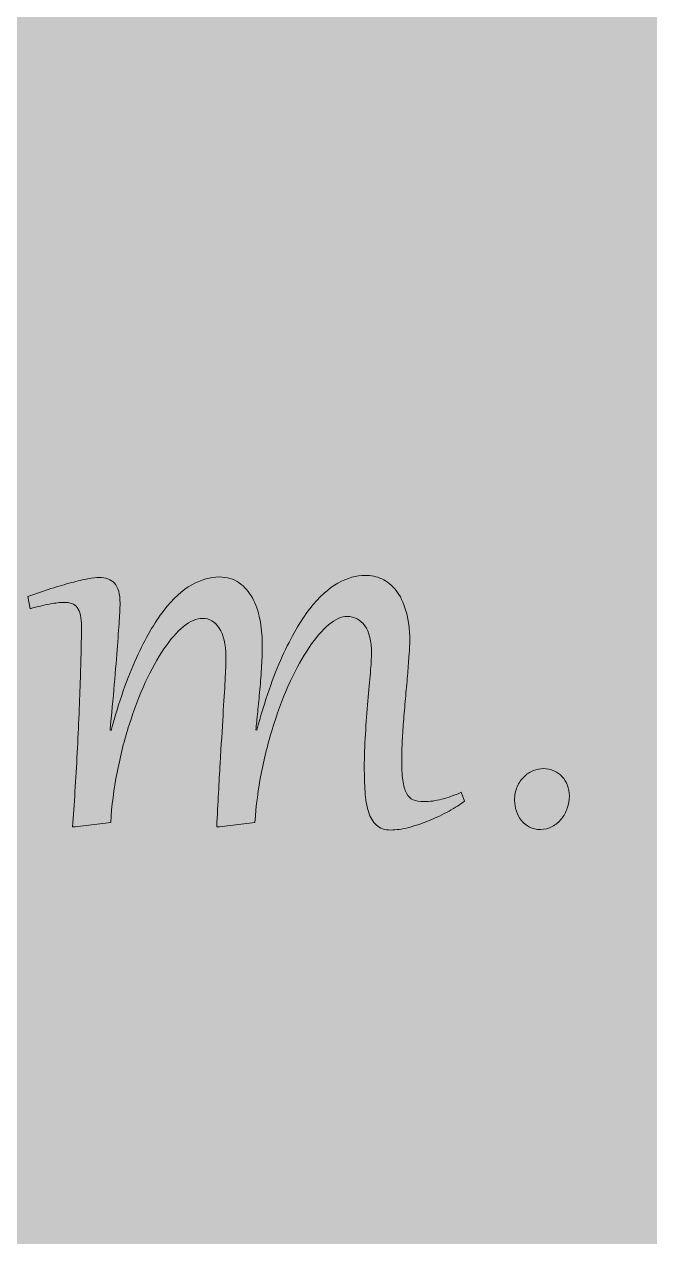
# Model space of a CAD drawing. Extents: x -4214 to -1795, y -2227 to -856.
# Drawn here: x -2370.1 to -2296, y -1884.3 to -1740.8 of the extents above; entities that cross this region are included whole.
import ezdxf

# ---------------------------------------------------------------- set-up
doc = ezdxf.new("R2010")
doc.units = 0
doc.header["$MEASUREMENT"] = 0
doc.layers.add('Layer 1', color=7, linetype='Continuous')

# ---------------------------------------------------------------- blocks, each defined once
blk = doc.blocks.new('block 14')
at = {"layer": 'Layer 1', "true_color": 0x2a3f49}
h = blk.add_hatch(color=149, dxfattribs=at)
h.dxf.hatch_style = 2
edge = h.paths.add_edge_path()
edge.add_spline(control_points=[(-2369.68, -1808.49), (-2368.73, -1808.16), (-2367.82, -1807.85), (-2366.93, -1807.57), (-2366.06, -1807.3), (-2365.25, -1807.06), (-2364.51, -1806.86), (-2363.77, -1806.66), (-2363.12, -1806.5), (-2362.55, -1806.39), (-2361.99, -1806.29), (-2361.55, -1806.24), (-2361.23, -1806.24), (-2360.45, -1806.24), (-2359.84, -1806.47), (-2359.4, -1806.93), (-2358.97, -1807.39), (-2358.75, -1808.19), (-2358.75, -1809.32), (-2358.75, -1809.58), (-2358.78, -1810.16), (-2358.83, -1811.04), (-2358.88, -1811.92), (-2358.96, -1813.02), (-2359.06, -1814.35), (-2359.16, -1815.68), (-2359.29, -1817.2), (-2359.43, -1818.9), (-2359.58, -1820.61), (-2359.75, -1822.42), (-2359.94, -1824.34), (-2359.94, -1824.34), (-2359.82, -1824.36), (-2359.82, -1824.36), (-2358.88, -1820.95), (-2357.88, -1818.09), (-2356.82, -1815.77), (-2355.76, -1813.45), (-2354.68, -1811.59), (-2353.57, -1810.16), (-2352.47, -1808.74), (-2351.37, -1807.72), (-2350.25, -1807.11), (-2349.14, -1806.5), (-2348.06, -1806.19), (-2347.01, -1806.19), (-2346.08, -1806.19), (-2345.3, -1806.43), (-2344.65, -1806.88), (-2344.01, -1807.34), (-2343.48, -1807.94), (-2343.08, -1808.67), (-2342.68, -1809.41), (-2342.38, -1810.24), (-2342.2, -1811.18), (-2342.01, -1812.11), (-2341.91, -1813.06), (-2341.91, -1814.03), (-2341.91, -1814.87), (-2341.94, -1815.77), (-2341.99, -1816.72), (-2342.05, -1817.66), (-2342.11, -1818.59), (-2342.2, -1819.52), (-2342.28, -1820.44), (-2342.36, -1821.31), (-2342.45, -1822.13), (-2342.53, -1822.96), (-2342.61, -1823.68), (-2342.68, -1824.3), (-2342.68, -1824.3), (-2342.56, -1824.32), (-2342.56, -1824.32), (-2341.62, -1820.86), (-2340.61, -1817.95), (-2339.55, -1815.61), (-2338.48, -1813.27), (-2337.39, -1811.38), (-2336.29, -1809.96), (-2335.18, -1808.54), (-2334.07, -1807.52), (-2332.95, -1806.91), (-2331.84, -1806.3), (-2330.76, -1806), (-2329.71, -1806), (-2329.04, -1806), (-2328.39, -1806.13), (-2327.76, -1806.41), (-2327.13, -1806.7), (-2326.57, -1807.15), (-2326.07, -1807.78), (-2325.58, -1808.4), (-2325.19, -1809.2), (-2324.9, -1810.18), (-2324.6, -1811.16), (-2324.45, -1812.34), (-2324.45, -1813.73), (-2324.45, -1814.12), (-2324.48, -1814.65), (-2324.52, -1815.33), (-2324.57, -1816), (-2324.63, -1816.76), (-2324.69, -1817.59), (-2324.76, -1818.43), (-2324.84, -1819.31), (-2324.93, -1820.24), (-2325.01, -1821.18), (-2325.09, -1822.09), (-2325.16, -1822.99), (-2325.23, -1823.89), (-2325.28, -1824.74), (-2325.33, -1825.56), (-2325.38, -1826.37), (-2325.4, -1827.07), (-2325.4, -1827.66), (-2325.4, -1828.71), (-2325.36, -1829.56), (-2325.27, -1830.22), (-2325.18, -1830.88), (-2325.04, -1831.4), (-2324.83, -1831.78), (-2324.63, -1832.16), (-2324.37, -1832.42), (-2324.03, -1832.57), (-2323.7, -1832.71), (-2323.29, -1832.78), (-2322.8, -1832.78), (-2322.1, -1832.78), (-2321.38, -1832.68), (-2320.63, -1832.48), (-2319.88, -1832.29), (-2319.12, -1832.02), (-2318.35, -1831.67), (-2318.35, -1831.67), (-2317.97, -1832.72), (-2317.97, -1832.72), (-2318.45, -1833.1), (-2319.06, -1833.5), (-2319.8, -1833.9), (-2320.54, -1834.31), (-2321.31, -1834.68), (-2322.13, -1835.01), (-2322.94, -1835.35), (-2323.75, -1835.62), (-2324.55, -1835.83), (-2325.36, -1836.04), (-2326.07, -1836.14), (-2326.69, -1836.14), (-2327.41, -1836.14), (-2327.98, -1835.95), (-2328.4, -1835.56), (-2328.82, -1835.17), (-2329.13, -1834.64), (-2329.34, -1833.96), (-2329.54, -1833.29), (-2329.68, -1832.51), (-2329.74, -1831.61), (-2329.8, -1830.71), (-2329.83, -1829.75), (-2329.83, -1828.71), (-2329.83, -1827.46), (-2329.79, -1826.15), (-2329.7, -1824.78), (-2329.61, -1823.41), (-2329.51, -1822.11), (-2329.41, -1820.87), (-2329.3, -1819.64), (-2329.2, -1818.52), (-2329.11, -1817.52), (-2329.03, -1816.52), (-2328.98, -1815.77), (-2328.98, -1815.26), (-2328.98, -1813.79), (-2329.24, -1812.7), (-2329.76, -1811.96), (-2330.28, -1811.23), (-2330.98, -1810.86), (-2331.86, -1810.86), (-2332.55, -1810.86), (-2333.28, -1811.19), (-2334.05, -1811.84), (-2334.82, -1812.49), (-2335.59, -1813.39), (-2336.36, -1814.53), (-2337.14, -1815.67), (-2337.88, -1817.02), (-2338.6, -1818.57), (-2339.32, -1820.12), (-2339.97, -1821.8), (-2340.54, -1823.61), (-2341.12, -1825.42), (-2341.61, -1827.32), (-2342, -1829.31), (-2342.4, -1831.28), (-2342.66, -1833.27), (-2342.78, -1835.25), (-2342.78, -1835.25), (-2346.99, -1835.78), (-2346.99, -1835.78), (-2346.99, -1835.78), (-2347.31, -1835.76), (-2347.31, -1835.76), (-2347.16, -1832.94), (-2347.03, -1830.44), (-2346.9, -1828.27), (-2346.77, -1826.09), (-2346.66, -1824.19), (-2346.56, -1822.57), (-2346.46, -1820.94), (-2346.37, -1819.57), (-2346.31, -1818.44), (-2346.25, -1817.31), (-2346.22, -1816.38), (-2346.22, -1815.64), (-2346.22, -1814.14), (-2346.48, -1813), (-2347, -1812.24), (-2347.52, -1811.47), (-2348.18, -1811.09), (-2348.98, -1811.09), (-2349.69, -1811.09), (-2350.44, -1811.41), (-2351.23, -1812.05), (-2352.01, -1812.68), (-2352.79, -1813.57), (-2353.55, -1814.69), (-2354.32, -1815.82), (-2355.05, -1817.15), (-2355.76, -1818.69), (-2356.46, -1820.23), (-2357.1, -1821.89), (-2357.67, -1823.67), (-2358.24, -1825.46), (-2358.72, -1827.34), (-2359.1, -1829.32), (-2359.49, -1831.29), (-2359.74, -1833.27), (-2359.86, -1835.25), (-2359.86, -1835.25), (-2364.07, -1835.78), (-2364.07, -1835.78), (-2364.07, -1835.78), (-2364.39, -1835.76), (-2364.39, -1835.76), (-2364.28, -1834.48), (-2364.18, -1833.09), (-2364.09, -1831.59), (-2363.99, -1830.08), (-2363.9, -1828.56), (-2363.82, -1827.01), (-2363.75, -1825.46), (-2363.67, -1823.92), (-2363.61, -1822.39), (-2363.55, -1820.87), (-2363.5, -1819.45), (-2363.45, -1818.13), (-2363.4, -1816.8), (-2363.37, -1815.62), (-2363.35, -1814.57), (-2363.33, -1813.53), (-2363.32, -1812.7), (-2363.32, -1812.09), (-2363.32, -1811.54), (-2363.36, -1811.08), (-2363.44, -1810.71), (-2363.52, -1810.33), (-2363.65, -1810.03), (-2363.81, -1809.81), (-2363.98, -1809.59), (-2364.19, -1809.43), (-2364.45, -1809.34), (-2364.71, -1809.24), (-2365.01, -1809.19), (-2365.36, -1809.19), (-2365.84, -1809.19), (-2366.42, -1809.26), (-2367.09, -1809.39), (-2367.76, -1809.53), (-2368.52, -1809.71), (-2369.38, -1809.94), (-2369.38, -1809.94), (-2369.68, -1808.49), (-2369.68, -1808.49)], knot_values=[0, 0, 0, 0, 1, 1, 1, 2, 2, 2, 3, 3, 3, 4, 4, 4, 5, 5, 5, 6, 6, 6, 7, 7, 7, 8, 8, 8, 9, 9, 9, 10, 10, 10, 11, 11, 11, 12, 12, 12, 13, 13, 13, 14, 14, 14, 15, 15, 15, 16, 16, 16, 17, 17, 17, 18, 18, 18, 19, 19, 19, 20, 20, 20, 21, 21, 21, 22, 22, 22, 23, 23, 23, 24, 24, 24, 25, 25, 25, 26, 26, 26, 27, 27, 27, 28, 28, 28, 29, 29, 29, 30, 30, 30, 31, 31, 31, 32, 32, 32, 33, 33, 33, 34, 34, 34, 35, 35, 35, 36, 36, 36, 37, 37, 37, 38, 38, 38, 39, 39, 39, 40, 40, 40, 41, 41, 41, 42, 42, 42, 43, 43, 43, 44, 44, 44, 45, 45, 45, 46, 46, 46, 47, 47, 47, 48, 48, 48, 49, 49, 49, 50, 50, 50, 51, 51, 51, 52, 52, 52, 53, 53, 53, 54, 54, 54, 55, 55, 55, 56, 56, 56, 57, 57, 57, 58, 58, 58, 59, 59, 59, 60, 60, 60, 61, 61, 61, 62, 62, 62, 63, 63, 63, 64, 64, 64, 65, 65, 65, 66, 66, 66, 67, 67, 67, 68, 68, 68, 69, 69, 69, 70, 70, 70, 71, 71, 71, 72, 72, 72, 73, 73, 73, 74, 74, 74, 75, 75, 75, 76, 76, 76, 77, 77, 77, 78, 78, 78, 79, 79, 79, 80, 80, 80, 81, 81, 81, 82, 82, 82, 83, 83, 83, 84, 84, 84, 85, 85, 85, 86, 86, 86, 87, 87, 87, 88, 88, 88, 89, 89, 89, 90, 90, 90, 91, 91, 91, 92, 92, 92, 93, 93, 93, 94, 94, 94, 94], degree=3, periodic=1)
h = blk.add_hatch(color=149, dxfattribs=at)
h.dxf.hatch_style = 2
edge = h.paths.add_edge_path()
edge.add_spline(control_points=[(-2308.97, -1836.08), (-2309.44, -1836.08), (-2309.86, -1835.98), (-2310.25, -1835.79), (-2310.63, -1835.59), (-2310.95, -1835.34), (-2311.21, -1835.01), (-2311.47, -1834.69), (-2311.68, -1834.32), (-2311.82, -1833.9), (-2311.96, -1833.49), (-2312.03, -1833.07), (-2312.03, -1832.64), (-2312.03, -1832.02), (-2311.93, -1831.48), (-2311.72, -1831.01), (-2311.51, -1830.53), (-2311.24, -1830.15), (-2310.91, -1829.83), (-2310.58, -1829.51), (-2310.22, -1829.27), (-2309.81, -1829.11), (-2309.41, -1828.95), (-2309.01, -1828.87), (-2308.63, -1828.87), (-2308.17, -1828.87), (-2307.75, -1828.96), (-2307.37, -1829.13), (-2306.98, -1829.31), (-2306.66, -1829.54), (-2306.39, -1829.83), (-2306.12, -1830.11), (-2305.91, -1830.46), (-2305.77, -1830.86), (-2305.62, -1831.25), (-2305.54, -1831.67), (-2305.54, -1832.11), (-2305.54, -1832.6), (-2305.63, -1833.07), (-2305.79, -1833.54), (-2305.95, -1834.01), (-2306.18, -1834.44), (-2306.48, -1834.81), (-2306.78, -1835.19), (-2307.15, -1835.5), (-2307.57, -1835.73), (-2307.99, -1835.96), (-2308.46, -1836.08), (-2308.97, -1836.08)], knot_values=[0, 0, 0, 0, 1, 1, 1, 2, 2, 2, 3, 3, 3, 4, 4, 4, 5, 5, 5, 6, 6, 6, 7, 7, 7, 8, 8, 8, 9, 9, 9, 10, 10, 10, 11, 11, 11, 12, 12, 12, 13, 13, 13, 14, 14, 14, 15, 15, 15, 16, 16, 16, 16], degree=3, periodic=1)
at = {"layer": 'Layer 1', "lineweight": 0}
for points, knots in [([(-2369.68, -1808.49), (-2368.73, -1808.16), (-2367.82, -1807.85), (-2366.93, -1807.57), (-2366.06, -1807.3), (-2365.25, -1807.06), (-2364.51, -1806.86), (-2363.77, -1806.66), (-2363.12, -1806.5), (-2362.55, -1806.39), (-2361.99, -1806.29), (-2361.55, -1806.24), (-2361.23, -1806.24), (-2360.45, -1806.24), (-2359.84, -1806.47), (-2359.4, -1806.93), (-2358.97, -1807.39), (-2358.75, -1808.19), (-2358.75, -1809.32), (-2358.75, -1809.58), (-2358.78, -1810.16), (-2358.83, -1811.04), (-2358.88, -1811.92), (-2358.96, -1813.02), (-2359.06, -1814.35), (-2359.16, -1815.68), (-2359.29, -1817.2), (-2359.43, -1818.9), (-2359.58, -1820.61), (-2359.75, -1822.42), (-2359.94, -1824.34), (-2359.94, -1824.34), (-2359.82, -1824.36), (-2359.82, -1824.36), (-2358.88, -1820.95), (-2357.88, -1818.09), (-2356.82, -1815.77), (-2355.76, -1813.45), (-2354.68, -1811.59), (-2353.57, -1810.16), (-2352.47, -1808.74), (-2351.37, -1807.72), (-2350.25, -1807.11), (-2349.14, -1806.5), (-2348.06, -1806.19), (-2347.01, -1806.19), (-2346.08, -1806.19), (-2345.3, -1806.43), (-2344.65, -1806.88), (-2344.01, -1807.34), (-2343.48, -1807.94), (-2343.08, -1808.67), (-2342.68, -1809.41), (-2342.38, -1810.24), (-2342.2, -1811.18), (-2342.01, -1812.11), (-2341.91, -1813.06), (-2341.91, -1814.03), (-2341.91, -1814.87), (-2341.94, -1815.77), (-2341.99, -1816.72), (-2342.05, -1817.66), (-2342.11, -1818.59), (-2342.2, -1819.52), (-2342.28, -1820.44), (-2342.36, -1821.31), (-2342.45, -1822.13), (-2342.53, -1822.96), (-2342.61, -1823.68), (-2342.68, -1824.3), (-2342.68, -1824.3), (-2342.56, -1824.32), (-2342.56, -1824.32), (-2341.62, -1820.86), (-2340.61, -1817.95), (-2339.55, -1815.61), (-2338.48, -1813.27), (-2337.39, -1811.38), (-2336.29, -1809.96), (-2335.18, -1808.54), (-2334.07, -1807.52), (-2332.95, -1806.91), (-2331.84, -1806.3), (-2330.76, -1806), (-2329.71, -1806), (-2329.04, -1806), (-2328.39, -1806.13), (-2327.76, -1806.41), (-2327.13, -1806.7), (-2326.57, -1807.15), (-2326.07, -1807.78), (-2325.58, -1808.4), (-2325.19, -1809.2), (-2324.9, -1810.18), (-2324.6, -1811.16), (-2324.45, -1812.34), (-2324.45, -1813.73), (-2324.45, -1814.12), (-2324.48, -1814.65), (-2324.52, -1815.33), (-2324.57, -1816), (-2324.63, -1816.76), (-2324.69, -1817.59), (-2324.76, -1818.43), (-2324.84, -1819.31), (-2324.93, -1820.24), (-2325.01, -1821.18), (-2325.09, -1822.09), (-2325.16, -1822.99), (-2325.23, -1823.89), (-2325.28, -1824.74), (-2325.33, -1825.56), (-2325.38, -1826.37), (-2325.4, -1827.07), (-2325.4, -1827.66), (-2325.4, -1828.71), (-2325.36, -1829.56), (-2325.27, -1830.22), (-2325.18, -1830.88), (-2325.04, -1831.4), (-2324.83, -1831.78), (-2324.63, -1832.16), (-2324.37, -1832.42), (-2324.03, -1832.57), (-2323.7, -1832.71), (-2323.29, -1832.78), (-2322.8, -1832.78), (-2322.1, -1832.78), (-2321.38, -1832.68), (-2320.63, -1832.48), (-2319.88, -1832.29), (-2319.12, -1832.02), (-2318.35, -1831.67), (-2318.35, -1831.67), (-2317.97, -1832.72), (-2317.97, -1832.72), (-2318.45, -1833.1), (-2319.06, -1833.5), (-2319.8, -1833.9), (-2320.54, -1834.31), (-2321.31, -1834.68), (-2322.13, -1835.01), (-2322.94, -1835.35), (-2323.75, -1835.62), (-2324.55, -1835.83), (-2325.36, -1836.04), (-2326.07, -1836.14), (-2326.69, -1836.14), (-2327.41, -1836.14), (-2327.98, -1835.95), (-2328.4, -1835.56), (-2328.82, -1835.17), (-2329.13, -1834.64), (-2329.34, -1833.96), (-2329.54, -1833.29), (-2329.68, -1832.51), (-2329.74, -1831.61), (-2329.8, -1830.71), (-2329.83, -1829.75), (-2329.83, -1828.71), (-2329.83, -1827.46), (-2329.79, -1826.15), (-2329.7, -1824.78), (-2329.61, -1823.41), (-2329.51, -1822.11), (-2329.41, -1820.87), (-2329.3, -1819.64), (-2329.2, -1818.52), (-2329.11, -1817.52), (-2329.03, -1816.52), (-2328.98, -1815.77), (-2328.98, -1815.26), (-2328.98, -1813.79), (-2329.24, -1812.7), (-2329.76, -1811.96), (-2330.28, -1811.23), (-2330.98, -1810.86), (-2331.86, -1810.86), (-2332.55, -1810.86), (-2333.28, -1811.19), (-2334.05, -1811.84), (-2334.82, -1812.49), (-2335.59, -1813.39), (-2336.36, -1814.53), (-2337.14, -1815.67), (-2337.88, -1817.02), (-2338.6, -1818.57), (-2339.32, -1820.12), (-2339.97, -1821.8), (-2340.54, -1823.61), (-2341.12, -1825.42), (-2341.61, -1827.32), (-2342, -1829.31), (-2342.4, -1831.28), (-2342.66, -1833.27), (-2342.78, -1835.25), (-2342.78, -1835.25), (-2346.99, -1835.78), (-2346.99, -1835.78), (-2346.99, -1835.78), (-2347.31, -1835.76), (-2347.31, -1835.76), (-2347.16, -1832.94), (-2347.03, -1830.44), (-2346.9, -1828.27), (-2346.77, -1826.09), (-2346.66, -1824.19), (-2346.56, -1822.57), (-2346.46, -1820.94), (-2346.37, -1819.57), (-2346.31, -1818.44), (-2346.25, -1817.31), (-2346.22, -1816.38), (-2346.22, -1815.64), (-2346.22, -1814.14), (-2346.48, -1813), (-2347, -1812.24), (-2347.52, -1811.47), (-2348.18, -1811.09), (-2348.98, -1811.09), (-2349.69, -1811.09), (-2350.44, -1811.41), (-2351.23, -1812.05), (-2352.01, -1812.68), (-2352.79, -1813.57), (-2353.55, -1814.69), (-2354.32, -1815.82), (-2355.05, -1817.15), (-2355.76, -1818.69), (-2356.46, -1820.23), (-2357.1, -1821.89), (-2357.67, -1823.67), (-2358.24, -1825.46), (-2358.72, -1827.34), (-2359.1, -1829.32), (-2359.49, -1831.29), (-2359.74, -1833.27), (-2359.86, -1835.25), (-2359.86, -1835.25), (-2364.07, -1835.78), (-2364.07, -1835.78), (-2364.07, -1835.78), (-2364.39, -1835.76), (-2364.39, -1835.76), (-2364.28, -1834.48), (-2364.18, -1833.09), (-2364.09, -1831.59), (-2363.99, -1830.08), (-2363.9, -1828.56), (-2363.82, -1827.01), (-2363.75, -1825.46), (-2363.67, -1823.92), (-2363.61, -1822.39), (-2363.55, -1820.87), (-2363.5, -1819.45), (-2363.45, -1818.13), (-2363.4, -1816.8), (-2363.37, -1815.62), (-2363.35, -1814.57), (-2363.33, -1813.53), (-2363.32, -1812.7), (-2363.32, -1812.09), (-2363.32, -1811.54), (-2363.36, -1811.08), (-2363.44, -1810.71), (-2363.52, -1810.33), (-2363.65, -1810.03), (-2363.81, -1809.81), (-2363.98, -1809.59), (-2364.19, -1809.43), (-2364.45, -1809.34), (-2364.71, -1809.24), (-2365.01, -1809.19), (-2365.36, -1809.19), (-2365.84, -1809.19), (-2366.42, -1809.26), (-2367.09, -1809.39), (-2367.76, -1809.53), (-2368.52, -1809.71), (-2369.38, -1809.94), (-2369.38, -1809.94), (-2369.68, -1808.49), (-2369.68, -1808.49)], [0, 0, 0, 0, 1, 1, 1, 2, 2, 2, 3, 3, 3, 4, 4, 4, 5, 5, 5, 6, 6, 6, 7, 7, 7, 8, 8, 8, 9, 9, 9, 10, 10, 10, 11, 11, 11, 12, 12, 12, 13, 13, 13, 14, 14, 14, 15, 15, 15, 16, 16, 16, 17, 17, 17, 18, 18, 18, 19, 19, 19, 20, 20, 20, 21, 21, 21, 22, 22, 22, 23, 23, 23, 24, 24, 24, 25, 25, 25, 26, 26, 26, 27, 27, 27, 28, 28, 28, 29, 29, 29, 30, 30, 30, 31, 31, 31, 32, 32, 32, 33, 33, 33, 34, 34, 34, 35, 35, 35, 36, 36, 36, 37, 37, 37, 38, 38, 38, 39, 39, 39, 40, 40, 40, 41, 41, 41, 42, 42, 42, 43, 43, 43, 44, 44, 44, 45, 45, 45, 46, 46, 46, 47, 47, 47, 48, 48, 48, 49, 49, 49, 50, 50, 50, 51, 51, 51, 52, 52, 52, 53, 53, 53, 54, 54, 54, 55, 55, 55, 56, 56, 56, 57, 57, 57, 58, 58, 58, 59, 59, 59, 60, 60, 60, 61, 61, 61, 62, 62, 62, 63, 63, 63, 64, 64, 64, 65, 65, 65, 66, 66, 66, 67, 67, 67, 68, 68, 68, 69, 69, 69, 70, 70, 70, 71, 71, 71, 72, 72, 72, 73, 73, 73, 74, 74, 74, 75, 75, 75, 76, 76, 76, 77, 77, 77, 78, 78, 78, 79, 79, 79, 80, 80, 80, 81, 81, 81, 82, 82, 82, 83, 83, 83, 84, 84, 84, 85, 85, 85, 86, 86, 86, 87, 87, 87, 88, 88, 88, 89, 89, 89, 90, 90, 90, 91, 91, 91, 92, 92, 92, 93, 93, 93, 94, 94, 94, 94]), ([(-2308.97, -1836.08), (-2309.44, -1836.08), (-2309.86, -1835.98), (-2310.25, -1835.79), (-2310.63, -1835.59), (-2310.95, -1835.34), (-2311.21, -1835.01), (-2311.47, -1834.69), (-2311.68, -1834.32), (-2311.82, -1833.9), (-2311.96, -1833.49), (-2312.03, -1833.07), (-2312.03, -1832.64), (-2312.03, -1832.02), (-2311.93, -1831.48), (-2311.72, -1831.01), (-2311.51, -1830.53), (-2311.24, -1830.15), (-2310.91, -1829.83), (-2310.58, -1829.51), (-2310.22, -1829.27), (-2309.81, -1829.11), (-2309.41, -1828.95), (-2309.01, -1828.87), (-2308.63, -1828.87), (-2308.17, -1828.87), (-2307.75, -1828.96), (-2307.37, -1829.13), (-2306.98, -1829.31), (-2306.66, -1829.54), (-2306.39, -1829.83), (-2306.12, -1830.11), (-2305.91, -1830.46), (-2305.77, -1830.86), (-2305.62, -1831.25), (-2305.54, -1831.67), (-2305.54, -1832.11), (-2305.54, -1832.6), (-2305.63, -1833.07), (-2305.79, -1833.54), (-2305.95, -1834.01), (-2306.18, -1834.44), (-2306.48, -1834.81), (-2306.78, -1835.19), (-2307.15, -1835.5), (-2307.57, -1835.73), (-2307.99, -1835.96), (-2308.46, -1836.08), (-2308.97, -1836.08)], [0, 0, 0, 0, 1, 1, 1, 2, 2, 2, 3, 3, 3, 4, 4, 4, 5, 5, 5, 6, 6, 6, 7, 7, 7, 8, 8, 8, 9, 9, 9, 10, 10, 10, 11, 11, 11, 12, 12, 12, 13, 13, 13, 14, 14, 14, 15, 15, 15, 16, 16, 16, 16])]:
    blk.add_open_spline(points, degree=3, knots=knots, dxfattribs=at)
blk = doc.blocks.new('block 13')
at = {"layer": 'Layer 1'}
blk.add_blockref('block 14', (0, 0), dxfattribs=at)
blk = doc.blocks.new('block 3')
at = {"layer": 'Layer 1'}
blk.add_blockref('block 13', (0, 0), dxfattribs=at)
blk = doc.blocks.new('block 2')
at = {"layer": 'Layer 1', "true_color": 0xd1f7fe}
h = blk.add_hatch(color=7, dxfattribs=at)
h.dxf.hatch_style = 2
edge = h.paths.add_edge_path()
edge.add_spline(control_points=[(-1794.66, -1541.43), (-1798.65, -1538.41), (-1802.26, -1532.96), (-1802.26, -1532.96), (-1818.61, -1510.46), (-1812.96, -1476.79), (-1816.44, -1444.45), (-1820.97, -1402.43), (-1845.85, -1390.9), (-1845.85, -1390.9), (-1804.05, -1322.51), (-1892.29, -1300.54), (-1892.29, -1235.18), (-1892.29, -1185.07), (-1862.63, -1142.36), (-1862.63, -1091.81), (-1862.63, -1048.7), (-1902.17, -1036.97), (-1902.17, -1036.97), (-1867.4, -1000.37), (-1890.03, -934.19), (-1946.84, -934.19), (-2005.1, -934.19), (-2041.37, -964.4), (-2090.14, -964.4), (-2164.56, -964.4), (-2207.8, -887.5), (-2269.21, -938.66), (-2361.65, -869.93), (-2476.86, -966.12), (-2551.28, -966.12), (-2625.69, -966.12), (-2641.59, -875.56), (-2696.26, -901.1), (-2661.19, -910.16), (-2669.29, -950.94), (-2696.64, -950.94), (-2728.63, -950.94), (-2744.91, -917.99), (-2781.11, -917.99), (-2815.61, -917.99), (-2899.41, -972.27), (-2996.85, -864.27), (-2996.85, -864.27), (-2999.69, -861.05), (-3004.23, -855.72), (-3008.77, -861.05), (-3011.6, -864.27), (-3011.6, -864.27), (-3109.05, -972.27), (-3192.84, -917.99), (-3227.35, -917.99), (-3263.55, -917.99), (-3279.83, -950.94), (-3311.82, -950.94), (-3339.17, -950.94), (-3347.26, -910.16), (-3312.19, -901.1), (-3366.87, -875.56), (-3382.76, -966.12), (-3457.18, -966.12), (-3531.59, -966.12), (-3646.8, -869.93), (-3739.25, -938.66), (-3800.66, -887.5), (-3843.9, -964.4), (-3918.32, -964.4), (-3967.09, -964.4), (-4003.36, -934.19), (-4061.61, -934.19), (-4118.43, -934.19), (-4141.05, -1000.37), (-4106.29, -1036.97), (-4106.29, -1036.97), (-4145.83, -1048.7), (-4145.83, -1091.81), (-4145.83, -1142.36), (-4116.17, -1185.07), (-4116.17, -1235.18), (-4116.17, -1300.54), (-4204.41, -1322.51), (-4162.6, -1390.9), (-4162.6, -1390.9), (-4187.49, -1402.43), (-4192.02, -1444.45), (-4195.5, -1476.79), (-4189.85, -1510.46), (-4206.19, -1532.96), (-4206.19, -1532.96), (-4209.85, -1538.25), (-4213.8, -1541.43), (-4209.78, -1544.99), (-4206.19, -1549.9), (-4206.19, -1549.9), (-4189.85, -1572.4), (-4195.5, -1606.08), (-4192.02, -1638.41), (-4187.49, -1680.43), (-4162.6, -1691.96), (-4162.6, -1691.96), (-4204.41, -1760.35), (-4116.17, -1782.32), (-4116.17, -1847.68), (-4116.17, -1897.79), (-4145.83, -1940.5), (-4145.83, -1991.05), (-4145.83, -2034.16), (-4106.29, -2045.89), (-4106.29, -2045.89), (-4141.05, -2082.49), (-4118.43, -2148.67), (-4061.61, -2148.67), (-4003.36, -2148.67), (-3967.09, -2118.46), (-3918.32, -2118.46), (-3843.9, -2118.46), (-3800.66, -2195.36), (-3739.25, -2144.21), (-3646.8, -2212.93), (-3531.59, -2116.74), (-3457.18, -2116.74), (-3382.76, -2116.74), (-3366.87, -2207.3), (-3312.19, -2181.76), (-3347.26, -2172.7), (-3339.17, -2131.92), (-3311.82, -2131.92), (-3279.83, -2131.92), (-3263.55, -2164.87), (-3227.35, -2164.87), (-3192.84, -2164.87), (-3109.05, -2110.59), (-3011.6, -2218.59), (-3011.6, -2218.59), (-3008.77, -2221.81), (-3004.23, -2227.14), (-2999.69, -2221.81), (-2996.85, -2218.59), (-2996.85, -2218.59), (-2899.41, -2110.59), (-2815.61, -2164.87), (-2781.11, -2164.87), (-2744.91, -2164.87), (-2728.63, -2131.92), (-2696.64, -2131.92), (-2669.29, -2131.92), (-2661.19, -2172.7), (-2696.26, -2181.76), (-2641.59, -2207.3), (-2625.69, -2116.74), (-2551.28, -2116.74), (-2476.86, -2116.74), (-2361.65, -2212.93), (-2269.21, -2144.21), (-2207.8, -2195.36), (-2164.56, -2118.46), (-2090.14, -2118.46), (-2041.37, -2118.46), (-2005.1, -2148.67), (-1946.84, -2148.67), (-1890.03, -2148.67), (-1867.4, -2082.49), (-1902.17, -2045.89), (-1902.17, -2045.89), (-1862.63, -2034.16), (-1862.63, -1991.05), (-1862.63, -1940.5), (-1892.29, -1897.79), (-1892.29, -1847.68), (-1892.29, -1782.32), (-1804.05, -1760.35), (-1845.85, -1691.96), (-1845.85, -1691.96), (-1820.97, -1680.43), (-1816.44, -1638.41), (-1812.96, -1606.08), (-1818.61, -1572.4), (-1802.26, -1549.9), (-1802.26, -1549.9), (-1799.12, -1544.75), (-1794.66, -1541.43)], knot_values=[0, 0, 0, 0, 1, 1, 1, 2, 2, 2, 3, 3, 3, 4, 4, 4, 5, 5, 5, 6, 6, 6, 7, 7, 7, 8, 8, 8, 9, 9, 9, 10, 10, 10, 11, 11, 11, 12, 12, 12, 13, 13, 13, 14, 14, 14, 15, 15, 15, 16, 16, 16, 17, 17, 17, 18, 18, 18, 19, 19, 19, 20, 20, 20, 21, 21, 21, 22, 22, 22, 23, 23, 23, 24, 24, 24, 25, 25, 25, 26, 26, 26, 27, 27, 27, 28, 28, 28, 29, 29, 29, 30, 30, 30, 31, 31, 31, 32, 32, 32, 33, 33, 33, 34, 34, 34, 35, 35, 35, 36, 36, 36, 37, 37, 37, 38, 38, 38, 39, 39, 39, 40, 40, 40, 41, 41, 41, 42, 42, 42, 43, 43, 43, 44, 44, 44, 45, 45, 45, 46, 46, 46, 47, 47, 47, 48, 48, 48, 49, 49, 49, 50, 50, 50, 51, 51, 51, 52, 52, 52, 53, 53, 53, 54, 54, 54, 55, 55, 55, 56, 56, 56, 57, 57, 57, 58, 58, 58, 59, 59, 59, 60, 60, 60, 60], degree=3, periodic=1)
at = {"layer": 'Layer 1', "lineweight": 0}
blk.add_open_spline([(-1794.66, -1541.43), (-1798.65, -1538.41), (-1802.26, -1532.96), (-1802.26, -1532.96), (-1818.61, -1510.46), (-1812.96, -1476.79), (-1816.44, -1444.45), (-1820.97, -1402.43), (-1845.85, -1390.9), (-1845.85, -1390.9), (-1804.05, -1322.51), (-1892.29, -1300.54), (-1892.29, -1235.18), (-1892.29, -1185.07), (-1862.63, -1142.36), (-1862.63, -1091.81), (-1862.63, -1048.7), (-1902.17, -1036.97), (-1902.17, -1036.97), (-1867.4, -1000.37), (-1890.03, -934.19), (-1946.84, -934.19), (-2005.1, -934.19), (-2041.37, -964.4), (-2090.14, -964.4), (-2164.56, -964.4), (-2207.8, -887.5), (-2269.21, -938.66), (-2361.65, -869.93), (-2476.86, -966.12), (-2551.28, -966.12), (-2625.69, -966.12), (-2641.59, -875.56), (-2696.26, -901.1), (-2661.19, -910.16), (-2669.29, -950.94), (-2696.64, -950.94), (-2728.63, -950.94), (-2744.91, -917.99), (-2781.11, -917.99), (-2815.61, -917.99), (-2899.41, -972.27), (-2996.85, -864.27), (-2996.85, -864.27), (-2999.69, -861.05), (-3004.23, -855.72), (-3008.77, -861.05), (-3011.6, -864.27), (-3011.6, -864.27), (-3109.05, -972.27), (-3192.84, -917.99), (-3227.35, -917.99), (-3263.55, -917.99), (-3279.83, -950.94), (-3311.82, -950.94), (-3339.17, -950.94), (-3347.26, -910.16), (-3312.19, -901.1), (-3366.87, -875.56), (-3382.76, -966.12), (-3457.18, -966.12), (-3531.59, -966.12), (-3646.8, -869.93), (-3739.25, -938.66), (-3800.66, -887.5), (-3843.9, -964.4), (-3918.32, -964.4), (-3967.09, -964.4), (-4003.36, -934.19), (-4061.61, -934.19), (-4118.43, -934.19), (-4141.05, -1000.37), (-4106.29, -1036.97), (-4106.29, -1036.97), (-4145.83, -1048.7), (-4145.83, -1091.81), (-4145.83, -1142.36), (-4116.17, -1185.07), (-4116.17, -1235.18), (-4116.17, -1300.54), (-4204.41, -1322.51), (-4162.6, -1390.9), (-4162.6, -1390.9), (-4187.49, -1402.43), (-4192.02, -1444.45), (-4195.5, -1476.79), (-4189.85, -1510.46), (-4206.19, -1532.96), (-4206.19, -1532.96), (-4209.85, -1538.25), (-4213.8, -1541.43), (-4209.78, -1544.99), (-4206.19, -1549.9), (-4206.19, -1549.9), (-4189.85, -1572.4), (-4195.5, -1606.08), (-4192.02, -1638.41), (-4187.49, -1680.43), (-4162.6, -1691.96), (-4162.6, -1691.96), (-4204.41, -1760.35), (-4116.17, -1782.32), (-4116.17, -1847.68), (-4116.17, -1897.79), (-4145.83, -1940.5), (-4145.83, -1991.05), (-4145.83, -2034.16), (-4106.29, -2045.89), (-4106.29, -2045.89), (-4141.05, -2082.49), (-4118.43, -2148.67), (-4061.61, -2148.67), (-4003.36, -2148.67), (-3967.09, -2118.46), (-3918.32, -2118.46), (-3843.9, -2118.46), (-3800.66, -2195.36), (-3739.25, -2144.21), (-3646.8, -2212.93), (-3531.59, -2116.74), (-3457.18, -2116.74), (-3382.76, -2116.74), (-3366.87, -2207.3), (-3312.19, -2181.76), (-3347.26, -2172.7), (-3339.17, -2131.92), (-3311.82, -2131.92), (-3279.83, -2131.92), (-3263.55, -2164.87), (-3227.35, -2164.87), (-3192.84, -2164.87), (-3109.05, -2110.59), (-3011.6, -2218.59), (-3011.6, -2218.59), (-3008.77, -2221.81), (-3004.23, -2227.14), (-2999.69, -2221.81), (-2996.85, -2218.59), (-2996.85, -2218.59), (-2899.41, -2110.59), (-2815.61, -2164.87), (-2781.11, -2164.87), (-2744.91, -2164.87), (-2728.63, -2131.92), (-2696.64, -2131.92), (-2669.29, -2131.92), (-2661.19, -2172.7), (-2696.26, -2181.76), (-2641.59, -2207.3), (-2625.69, -2116.74), (-2551.28, -2116.74), (-2476.86, -2116.74), (-2361.65, -2212.93), (-2269.21, -2144.21), (-2207.8, -2195.36), (-2164.56, -2118.46), (-2090.14, -2118.46), (-2041.37, -2118.46), (-2005.1, -2148.67), (-1946.84, -2148.67), (-1890.03, -2148.67), (-1867.4, -2082.49), (-1902.17, -2045.89), (-1902.17, -2045.89), (-1862.63, -2034.16), (-1862.63, -1991.05), (-1862.63, -1940.5), (-1892.29, -1897.79), (-1892.29, -1847.68), (-1892.29, -1782.32), (-1804.05, -1760.35), (-1845.85, -1691.96), (-1845.85, -1691.96), (-1820.97, -1680.43), (-1816.44, -1638.41), (-1812.96, -1606.08), (-1818.61, -1572.4), (-1802.26, -1549.9), (-1802.26, -1549.9), (-1799.12, -1544.75), (-1794.66, -1541.43)], degree=3, knots=[0, 0, 0, 0, 1, 1, 1, 2, 2, 2, 3, 3, 3, 4, 4, 4, 5, 5, 5, 6, 6, 6, 7, 7, 7, 8, 8, 8, 9, 9, 9, 10, 10, 10, 11, 11, 11, 12, 12, 12, 13, 13, 13, 14, 14, 14, 15, 15, 15, 16, 16, 16, 17, 17, 17, 18, 18, 18, 19, 19, 19, 20, 20, 20, 21, 21, 21, 22, 22, 22, 23, 23, 23, 24, 24, 24, 25, 25, 25, 26, 26, 26, 27, 27, 27, 28, 28, 28, 29, 29, 29, 30, 30, 30, 31, 31, 31, 32, 32, 32, 33, 33, 33, 34, 34, 34, 35, 35, 35, 36, 36, 36, 37, 37, 37, 38, 38, 38, 39, 39, 39, 40, 40, 40, 41, 41, 41, 42, 42, 42, 43, 43, 43, 44, 44, 44, 45, 45, 45, 46, 46, 46, 47, 47, 47, 48, 48, 48, 49, 49, 49, 50, 50, 50, 51, 51, 51, 52, 52, 52, 53, 53, 53, 54, 54, 54, 55, 55, 55, 56, 56, 56, 57, 57, 57, 58, 58, 58, 59, 59, 59, 60, 60, 60, 60], dxfattribs=at)
at = {"layer": 'Layer 1'}
blk.add_blockref('block 3', (0, 0), dxfattribs=at)

msp = doc.modelspace()

# ---------------------------------------------------------------- block references
at = {"layer": 'Layer 1'}
msp.add_blockref('block 2', (0, 0), dxfattribs=at)

doc.saveas('drawing.dxf')
